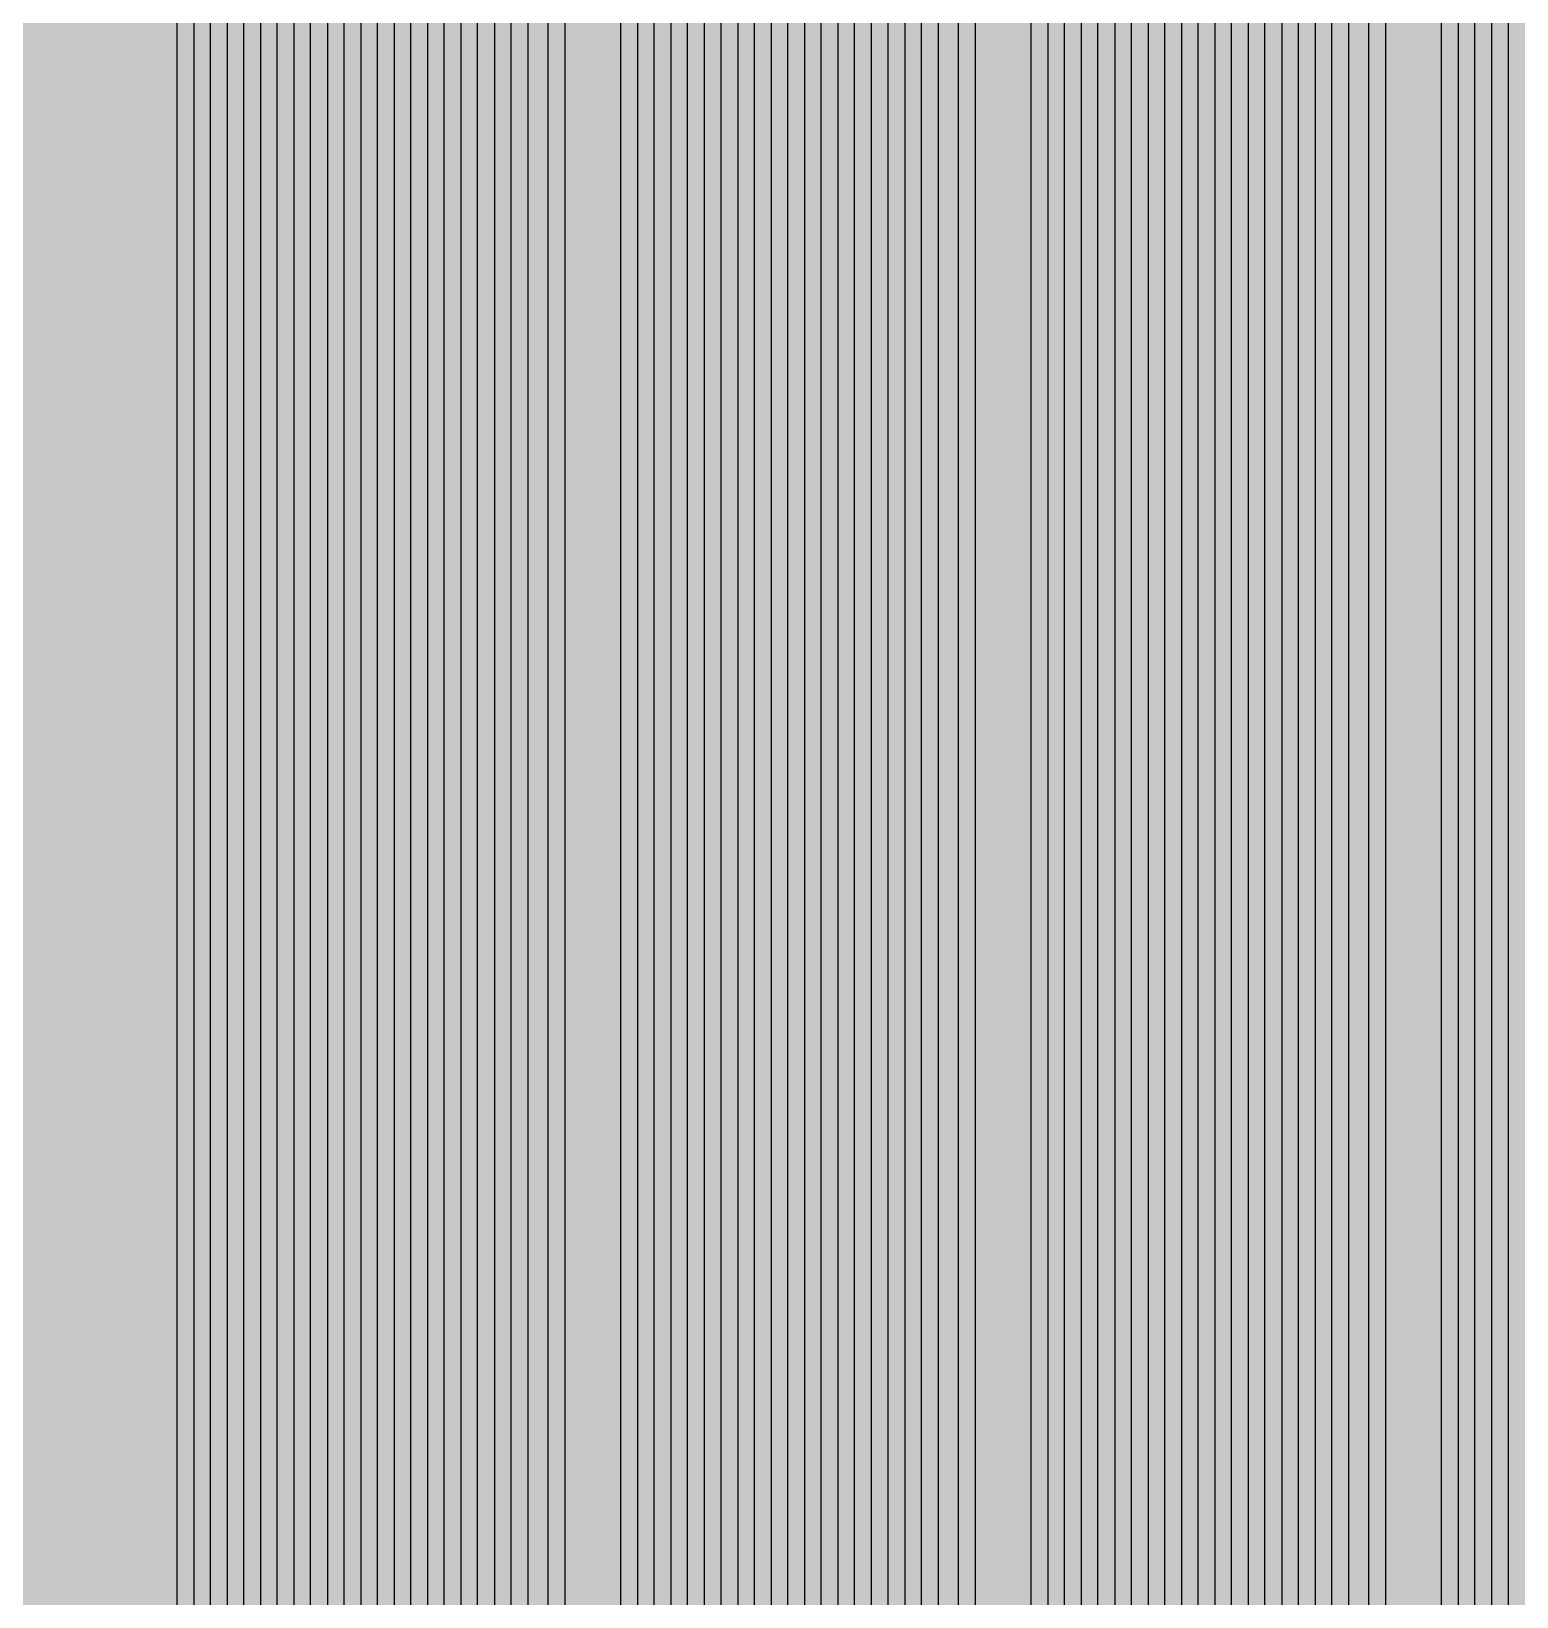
# Model space of a CAD drawing. Header units: metres. Extents: x -7220 to 10980, y -29667 to 1833.
# Drawn here: x -39.8 to 271.5, y -15556.4 to -15228.3 of the extents above; entities that cross this region are included whole.
import ezdxf

# ---------------------------------------------------------------- set-up
doc = ezdxf.new("R2010")
doc.units = ezdxf.units.M
doc.layers.add('Metal1', color=4, linetype='CONTINUOUS')
doc.layers.add('Polyimide', color=7, linetype='CONTINUOUS')

msp = doc.modelspace()

# ---------------------------------------------------------------- hatches: boundary and pattern name
at = {"layer": 'Polyimide'}
msp.add_hatch(color=7, dxfattribs=at).paths.add_polyline_path([(4099.45, -13861.55), (4142.64, -14152.77), (4214.18, -14438.35), (4313.36, -14715.55), (4439.24, -14981.69), (4590.59, -15234.21), (4765.97, -15470.68), (4963.68, -15688.82), (5181.82, -15886.53), (5418.29, -16061.91), (5670.81, -16213.26), (5936.95, -16339.14), (6214.15, -16438.32), (6499.73, -16509.85), (6790.95, -16553.05), (7085, -16567.5), (9980.38, -16567.5), (10058.79, -16571.35), (10136.45, -16582.87), (10212.6, -16601.95), (10286.52, -16628.4), (10357.49, -16661.96), (10424.83, -16702.32), (10487.89, -16749.09), (10546.06, -16801.81), (10598.78, -16859.98), (10645.55, -16923.04), (10685.91, -16990.38), (10719.48, -17061.35), (10745.93, -17135.27), (10765, -17211.43), (10776.52, -17289.08), (10780.38, -17367.5), (10780.38, -21957.3), (10741.61, -22012.91), (10705.97, -22070.59), (10673.58, -22130.14), (10644.53, -22191.39), (10618.92, -22254.16), (10596.82, -22318.25), (10578.3, -22383.46), (10563.41, -22449.6), (10552.21, -22516.46), (10544.72, -22583.84), (10540.97, -22651.53), (10540.97, -22719.32), (10544.72, -22787.01), (10552.21, -22854.38), (10563.41, -22921.24), (10578.3, -22987.38), (10596.82, -23052.6), (10618.92, -23116.68), (10644.53, -23179.45), (10673.58, -23240.71), (10705.97, -23300.26), (10741.61, -23357.93), (10780.38, -23413.54), (10780.38, -28667.5), (10776.52, -28745.91), (10765, -28823.57), (10745.93, -28899.73), (10719.48, -28973.65), (10685.91, -29044.62), (10645.55, -29111.96), (10598.78, -29175.01), (10546.06, -29233.19), (10487.89, -29285.91), (10424.83, -29332.68), (10357.49, -29373.04), (10286.52, -29406.6), (10212.6, -29433.05), (10136.45, -29452.13), (10058.79, -29463.65), (9980.38, -29467.5), (-6219.63, -29467.5), (-6298.04, -29463.65), (-6375.7, -29452.13), (-6451.85, -29433.05), (-6525.77, -29406.6), (-6596.74, -29373.04), (-6664.08, -29332.68), (-6727.14, -29285.91), (-6785.31, -29233.19), (-6838.03, -29175.01), (-6884.8, -29111.96), (-6925.16, -29044.62), (-6958.73, -28973.65), (-6985.18, -28899.73), (-7004.25, -28823.57), (-7015.77, -28745.91), (-7019.63, -28667.5), (-7019.63, -23426.32), (-6979.36, -23370.07), (-6942.33, -23311.63), (-6908.66, -23251.2), (-6878.45, -23188.96), (-6851.81, -23125.12), (-6828.81, -23059.88), (-6809.53, -22993.44), (-6794.04, -22926.02), (-6782.37, -22857.83), (-6774.57, -22789.09), (-6770.67, -22720.02), (-6770.67, -22650.84), (-6774.57, -22581.77), (-6782.37, -22513.03), (-6794.04, -22444.84), (-6809.53, -22377.42), (-6828.81, -22310.98), (-6851.81, -22245.74), (-6878.45, -22181.89), (-6908.66, -22119.66), (-6942.33, -22059.22), (-6979.36, -22000.79), (-7019.63, -21944.54), (-7019.63, -17367.5), (-7015.77, -17289.08), (-7004.25, -17211.43), (-6985.18, -17135.27), (-6958.73, -17061.35), (-6925.16, -16990.38), (-6884.8, -16923.04), (-6838.03, -16859.98), (-6785.31, -16801.81), (-6727.14, -16749.09), (-6664.08, -16702.32), (-6596.74, -16661.96), (-6525.77, -16628.4), (-6451.85, -16601.95), (-6375.7, -16582.87), (-6298.04, -16571.35), (-6219.63, -16567.5), (-3314, -16567.5), (-3019.95, -16553.05), (-2728.73, -16509.85), (-2443.15, -16438.32), (-2165.95, -16339.14), (-1899.81, -16213.26), (-1647.29, -16061.91), (-1410.82, -15886.53), (-1192.68, -15688.82), (-994.97, -15470.68), (-819.59, -15234.21), (-668.24, -14981.69), (-542.36, -14715.55), (-443.18, -14438.35), (-371.64, -14152.77), (-328.45, -13861.55), (-314, -13567.5), (-314, -13373.48), (-317.45, -13328.11), (-327.72, -13283.78), (-344.58, -13241.52), (-367.63, -13202.3), (-396.35, -13167.01), (-430.08, -13136.47), (-468.03, -13111.38), (-509.35, -13092.32), (-509.35, -13092.32), (-578.18, -13061.27), (-642.2, -13021.24), (-700.26, -12972.96), (-751.3, -12917.31), (-794.39, -12855.3), (-828.74, -12788.06), (-853.73, -12716.8), (-868.91, -12642.84), (-874, -12567.5), (-868.91, -12492.16), (-853.73, -12418.19), (-828.74, -12346.94), (-794.39, -12279.7), (-751.3, -12217.69), (-700.26, -12162.04), (-642.2, -12113.76), (-578.18, -12073.73), (-509.35, -12042.68), (-509.35, -12042.68), (-468.03, -12023.62), (-430.08, -11998.53), (-396.35, -11967.99), (-367.63, -11932.7), (-344.58, -11893.47), (-327.72, -11851.21), (-317.45, -11806.89), (-314, -11761.52), (-314, -11074.31), (-317.45, -11028.94), (-327.72, -10984.62), (-344.58, -10942.36), (-367.63, -10903.13), (-396.35, -10867.84), (-430.08, -10837.3), (-468.03, -10812.21), (-509.35, -10793.16), (-509.35, -10793.16), (-578.18, -10762.1), (-642.2, -10722.07), (-700.26, -10673.8), (-751.3, -10618.15), (-794.39, -10556.13), (-828.74, -10488.89), (-853.73, -10417.64), (-868.91, -10343.67), (-874, -10268.33), (-868.91, -10192.99), (-853.73, -10119.03), (-828.74, -10047.77), (-794.39, -9980.53), (-751.3, -9918.52), (-700.26, -9862.87), (-642.2, -9814.59), (-578.18, -9774.56), (-509.35, -9743.51), (-509.35, -9743.51), (-468.03, -9724.45), (-430.08, -9699.36), (-396.35, -9668.82), (-367.63, -9633.53), (-344.58, -9594.31), (-327.72, -9552.05), (-317.45, -9507.72), (-314, -9462.35), (-314, -8775.14), (-317.45, -8729.78), (-327.72, -8685.45), (-344.58, -8643.19), (-367.63, -8603.96), (-396.35, -8568.68), (-430.08, -8538.14), (-468.03, -8513.05), (-509.35, -8493.99), (-509.35, -8493.99), (-578.18, -8462.94), (-642.2, -8422.91), (-700.26, -8374.63), (-751.3, -8318.98), (-794.39, -8256.97), (-828.74, -8189.73), (-853.73, -8118.47), (-868.91, -8044.5), (-874, -7969.17), (-868.91, -7893.83), (-853.73, -7819.86), (-828.74, -7748.61), (-794.39, -7681.36), (-751.3, -7619.35), (-700.26, -7563.7), (-642.2, -7515.42), (-578.18, -7475.4), (-509.35, -7444.34), (-509.35, -7444.34), (-468.03, -7425.28), (-430.08, -7400.2), (-396.35, -7369.66), (-367.63, -7334.37), (-344.58, -7295.14), (-327.72, -7252.88), (-317.45, -7208.56), (-314, -7163.19), (-314, -6475.98), (-317.45, -6430.61), (-327.72, -6386.29), (-344.58, -6344.02), (-367.63, -6304.8), (-396.35, -6269.51), (-430.08, -6238.97), (-468.03, -6213.88), (-509.35, -6194.82), (-509.35, -6194.82), (-578.18, -6163.77), (-642.2, -6123.74), (-700.26, -6075.46), (-751.3, -6019.81), (-794.39, -5957.8), (-828.74, -5890.56), (-853.73, -5819.31), (-868.91, -5745.34), (-874, -5670), (-868.91, -5594.66), (-853.73, -5520.69), (-828.74, -5449.44), (-794.39, -5382.2), (-751.3, -5320.19), (-700.26, -5264.54), (-642.2, -5216.26), (-578.18, -5176.23), (-509.35, -5145.18), (-509.35, -5145.18), (-468.03, -5126.12), (-430.08, -5101.03), (-396.35, -5070.49), (-367.63, -5035.2), (-344.58, -4995.98), (-327.72, -4953.71), (-317.45, -4909.39), (-314, -4864.02), (-314, 380), (-314, 1532.5), (-269, 1532.5), (-268.78, 1525.63), (-268.1, 1518.79), (-266.98, 1512.02), (-265.42, 1505.32), (-263.43, 1498.75), (-261.01, 1492.32), (-258.17, 1486.06), (-254.93, 1480), (-251.3, 1474.17), (-247.3, 1468.58), (-242.94, 1463.27), (-238.25, 1458.25), (-233.23, 1453.56), (-227.92, 1449.2), (-222.33, 1445.2), (-216.5, 1441.57), (-210.44, 1438.33), (-204.18, 1435.49), (-197.75, 1433.07), (-191.18, 1431.08), (-184.48, 1429.52), (-177.71, 1428.4), (-170.87, 1427.72), (-164, 1427.5), (-157.13, 1427.72), (-150.29, 1428.4), (-143.52, 1429.52), (-136.82, 1431.08), (-130.25, 1433.07), (-123.82, 1435.49), (-117.56, 1438.33), (-111.5, 1441.57), (-105.67, 1445.2), (-100.08, 1449.2), (-94.77, 1453.56), (-89.75, 1458.25), (-85.06, 1463.27), (-80.7, 1468.58), (-76.7, 1474.17), (-73.07, 1480), (-69.83, 1486.06), (-66.99, 1492.32), (-64.57, 1498.75), (-62.58, 1505.32), (-61.02, 1512.02), (-59.9, 1518.79), (-59.22, 1525.63), (-59, 1532.5), (1786, 1532.5), (3835, 1532.5), (3835.21, 1539.04), (3835.86, 1545.55), (3836.92, 1552.01), (3838.41, 1558.38), (3840.31, 1564.64), (3842.61, 1570.77), (3845.31, 1576.73), (3848.4, 1582.5), (3851.85, 1588.06), (3855.66, 1593.38), (3859.82, 1598.43), (3864.29, 1603.21), (3869.07, 1607.68), (3874.12, 1611.84), (3879.44, 1615.65), (3885, 1619.1), (3890.77, 1622.19), (3896.73, 1624.89), (3902.86, 1627.19), (3909.12, 1629.09), (3915.49, 1630.58), (3921.95, 1631.64), (3928.46, 1632.29), (3935, 1632.5), (3941.54, 1632.29), (3948.05, 1631.64), (3954.51, 1630.58), (3960.88, 1629.09), (3967.14, 1627.19), (3973.27, 1624.89), (3979.23, 1622.19), (3985, 1619.1), (3990.56, 1615.65), (3995.88, 1611.84), (4000.93, 1607.68), (4005.71, 1603.21), (4010.18, 1598.43), (4014.34, 1593.38), (4018.15, 1588.06), (4021.6, 1582.5), (4024.69, 1576.73), (4027.39, 1570.77), (4029.69, 1564.64), (4031.59, 1558.38), (4033.08, 1552.01), (4034.14, 1545.55), (4034.79, 1539.04), (4035, 1532.5), (4085, 1532.5), (4085, 380), (4085, 330), (4085, -4864.02), (4088.45, -4909.39), (4098.72, -4953.71), (4115.58, -4995.98), (4138.63, -5035.2), (4167.35, -5070.49), (4201.08, -5101.03), (4239.03, -5126.12), (4280.35, -5145.18), (4280.35, -5145.18), (4349.18, -5176.23), (4413.2, -5216.26), (4471.26, -5264.54), (4522.3, -5320.19), (4565.39, -5382.2), (4599.74, -5449.44), (4624.73, -5520.69), (4639.91, -5594.66), (4645, -5670), (4639.91, -5745.34), (4624.73, -5819.31), (4599.74, -5890.56), (4565.39, -5957.8), (4522.3, -6019.81), (4471.26, -6075.46), (4413.2, -6123.74), (4349.18, -6163.77), (4280.35, -6194.82), (4239.03, -6213.88), (4201.08, -6238.97), (4167.35, -6269.51), (4138.63, -6304.8), (4115.58, -6344.02), (4098.72, -6386.29), (4088.45, -6430.61), (4085, -6475.98), (4085, -13567.5), (4099.45, -13861.55)])

# ---------------------------------------------------------------- linework, layer by layer
at = {"layer": 'Metal1'}
for points in [[(-9.25, -15575.7), (-9.25, -15552.84), (-9.25, -15529.98), (-9.25, -15507.13), (-9.25, -15484.27), (-9.25, -15461.41), (-9.25, -15438.56), (-9.25, -15415.7), (-9.25, -15392.84), (-9.25, -15369.99), (-9.25, -15347.13), (-9.25, -15324.27), (-9.25, -15301.42), (-9.25, -15278.56), (-9.25, -15255.7), (-9.25, -15232.85), (-9.25, -15209.99)], [(-5.75, -15209.99), (-5.75, -15232.85), (-5.75, -15255.7), (-5.75, -15278.56), (-5.75, -15301.42), (-5.75, -15324.27), (-5.75, -15347.13), (-5.75, -15369.99), (-5.75, -15392.84), (-5.75, -15415.7), (-5.75, -15438.56), (-5.75, -15461.41), (-5.75, -15484.27), (-5.75, -15507.13), (-5.75, -15529.98), (-5.75, -15552.84), (-5.75, -15575.7)], [(-2.25, -15575.7), (-2.25, -15552.84), (-2.25, -15529.98), (-2.25, -15507.13), (-2.25, -15484.27), (-2.25, -15461.41), (-2.25, -15438.56), (-2.25, -15415.7), (-2.25, -15392.84), (-2.25, -15369.99), (-2.25, -15347.13), (-2.25, -15324.27), (-2.25, -15301.42), (-2.25, -15278.56), (-2.25, -15255.7), (-2.25, -15232.85), (-2.25, -15209.99)], [(1.25, -15209.99), (1.25, -15232.85), (1.25, -15255.7), (1.25, -15278.56), (1.25, -15301.42), (1.25, -15324.27), (1.25, -15347.13), (1.25, -15369.99), (1.25, -15392.84), (1.25, -15415.7), (1.25, -15438.56), (1.25, -15461.41), (1.25, -15484.27), (1.25, -15507.13), (1.25, -15529.98), (1.25, -15552.84), (1.25, -15575.7)], [(4.75, -15575.7), (4.75, -15552.84), (4.75, -15529.98), (4.75, -15507.13), (4.75, -15484.27), (4.75, -15461.41), (4.75, -15438.56), (4.75, -15415.7), (4.75, -15392.84), (4.75, -15369.99), (4.75, -15347.13), (4.75, -15324.27), (4.75, -15301.42), (4.75, -15278.56), (4.75, -15255.7), (4.75, -15232.85), (4.75, -15209.99)], [(8.25, -15209.99), (8.25, -15232.85), (8.25, -15255.7), (8.25, -15278.56), (8.25, -15301.42), (8.25, -15324.27), (8.25, -15347.13), (8.25, -15369.99), (8.25, -15392.84), (8.25, -15415.7), (8.25, -15438.56), (8.25, -15461.41), (8.25, -15484.27), (8.25, -15507.13), (8.25, -15529.98), (8.25, -15552.84), (8.25, -15575.7)], [(11.75, -15575.7), (11.75, -15552.84), (11.75, -15529.98), (11.75, -15507.13), (11.75, -15484.27), (11.75, -15461.41), (11.75, -15438.56), (11.75, -15415.7), (11.75, -15392.84), (11.75, -15369.99), (11.75, -15347.13), (11.75, -15324.27), (11.75, -15301.42), (11.75, -15278.56), (11.75, -15255.7), (11.75, -15232.85), (11.75, -15209.99)], [(15.25, -15209.99), (15.25, -15232.85), (15.25, -15255.7), (15.25, -15278.56), (15.25, -15301.42), (15.25, -15324.27), (15.25, -15347.13), (15.25, -15369.99), (15.25, -15392.84), (15.25, -15415.7), (15.25, -15438.56), (15.25, -15461.41), (15.25, -15484.27), (15.25, -15507.13), (15.25, -15529.98), (15.25, -15552.84), (15.25, -15575.7)], [(18.75, -15575.7), (18.75, -15552.84), (18.75, -15529.98), (18.75, -15507.13), (18.75, -15484.27), (18.75, -15461.41), (18.75, -15438.56), (18.75, -15415.7), (18.75, -15392.84), (18.75, -15369.99), (18.75, -15347.13), (18.75, -15324.27), (18.75, -15301.42), (18.75, -15278.56), (18.75, -15255.7), (18.75, -15232.85), (18.75, -15209.99)], [(22.25, -15209.99), (22.25, -15232.85), (22.25, -15255.7), (22.25, -15278.56), (22.25, -15301.42), (22.25, -15324.27), (22.25, -15347.13), (22.25, -15369.99), (22.25, -15392.84), (22.25, -15415.7), (22.25, -15438.56), (22.25, -15461.41), (22.25, -15484.27), (22.25, -15507.13), (22.25, -15529.98), (22.25, -15552.84), (22.25, -15575.7)], [(25.75, -15575.7), (25.75, -15552.84), (25.75, -15529.98), (25.75, -15507.13), (25.75, -15484.27), (25.75, -15461.41), (25.75, -15438.56), (25.75, -15415.7), (25.75, -15392.84), (25.75, -15369.99), (25.75, -15347.13), (25.75, -15324.27), (25.75, -15301.42), (25.75, -15278.56), (25.75, -15255.7), (25.75, -15232.85), (25.75, -15209.99)], [(29.25, -15209.99), (29.25, -15232.85), (29.25, -15255.7), (29.25, -15278.56), (29.25, -15301.42), (29.25, -15324.27), (29.25, -15347.13), (29.25, -15369.99), (29.25, -15392.84), (29.25, -15415.7), (29.25, -15438.56), (29.25, -15461.41), (29.25, -15484.27), (29.25, -15507.13), (29.25, -15529.98), (29.25, -15552.84), (29.25, -15575.7)], [(32.75, -15575.7), (32.75, -15552.84), (32.75, -15529.98), (32.75, -15507.13), (32.75, -15484.27), (32.75, -15461.41), (32.75, -15438.56), (32.75, -15415.7), (32.75, -15392.84), (32.75, -15369.99), (32.75, -15347.13), (32.75, -15324.27), (32.75, -15301.42), (32.75, -15278.56), (32.75, -15255.7), (32.75, -15232.85), (32.75, -15209.99)], [(36.25, -15209.99), (36.25, -15232.85), (36.25, -15255.7), (36.25, -15278.56), (36.25, -15301.42), (36.25, -15324.27), (36.25, -15347.13), (36.25, -15369.99), (36.25, -15392.84), (36.25, -15415.7), (36.25, -15438.56), (36.25, -15461.41), (36.25, -15484.27), (36.25, -15507.13), (36.25, -15529.98), (36.25, -15552.84), (36.25, -15575.7)], [(39.75, -15575.7), (39.75, -15552.84), (39.75, -15529.98), (39.75, -15507.13), (39.75, -15484.27), (39.75, -15461.41), (39.75, -15438.56), (39.75, -15415.7), (39.75, -15392.84), (39.75, -15369.99), (39.75, -15347.13), (39.75, -15324.27), (39.75, -15301.42), (39.75, -15278.56), (39.75, -15255.7), (39.75, -15232.85), (39.75, -15209.99)], [(43.25, -15209.99), (43.25, -15232.85), (43.25, -15255.7), (43.25, -15278.56), (43.25, -15301.42), (43.25, -15324.27), (43.25, -15347.13), (43.25, -15369.99), (43.25, -15392.84), (43.25, -15415.7), (43.25, -15438.56), (43.25, -15461.41), (43.25, -15484.27), (43.25, -15507.13), (43.25, -15529.98), (43.25, -15552.84), (43.25, -15575.7)], [(46.75, -15575.7), (46.75, -15552.84), (46.75, -15529.98), (46.75, -15507.13), (46.75, -15484.27), (46.75, -15461.41), (46.75, -15438.56), (46.75, -15415.7), (46.75, -15392.84), (46.75, -15369.99), (46.75, -15347.13), (46.75, -15324.27), (46.75, -15301.42), (46.75, -15278.56), (46.75, -15255.7), (46.75, -15232.85), (46.75, -15209.99)], [(50.25, -15209.99), (50.25, -15232.85), (50.25, -15255.7), (50.25, -15278.56), (50.25, -15301.42), (50.25, -15324.27), (50.25, -15347.13), (50.25, -15369.99), (50.25, -15392.84), (50.25, -15415.7), (50.25, -15438.56), (50.25, -15461.41), (50.25, -15484.27), (50.25, -15507.13), (50.25, -15529.98), (50.25, -15552.84), (50.25, -15575.7)], [(53.75, -15575.7), (53.75, -15552.84), (53.75, -15529.98), (53.75, -15507.13), (53.75, -15484.27), (53.75, -15461.41), (53.75, -15438.56), (53.75, -15415.7), (53.75, -15392.84), (53.75, -15369.99), (53.75, -15347.13), (53.75, -15324.27), (53.75, -15301.42), (53.75, -15278.56), (53.75, -15255.7), (53.75, -15232.85), (53.75, -15209.99)], [(57.25, -15209.99), (57.25, -15232.85), (57.25, -15255.7), (57.25, -15278.56), (57.25, -15301.42), (57.25, -15324.27), (57.25, -15347.13), (57.25, -15369.99), (57.25, -15392.84), (57.25, -15415.7), (57.25, -15438.56), (57.25, -15461.41), (57.25, -15484.27), (57.25, -15507.13), (57.25, -15529.98), (57.25, -15552.84), (57.25, -15575.7)], [(60.75, -15575.7), (60.75, -15552.84), (60.75, -15529.98), (60.75, -15507.13), (60.75, -15484.27), (60.75, -15461.41), (60.75, -15438.56), (60.75, -15415.7), (60.75, -15392.84), (60.75, -15369.99), (60.75, -15347.13), (60.75, -15324.27), (60.75, -15301.42), (60.75, -15278.56), (60.75, -15255.7), (60.75, -15232.85), (60.75, -15209.99)], [(64.25, -15209.99), (64.25, -15232.85), (64.25, -15255.7), (64.25, -15278.56), (64.25, -15301.42), (64.25, -15324.27), (64.25, -15347.13), (64.25, -15369.99), (64.25, -15392.84), (64.25, -15415.7), (64.25, -15438.56), (64.25, -15461.41), (64.25, -15484.27), (64.25, -15507.13), (64.25, -15529.98), (64.25, -15552.84), (64.25, -15575.7)], [(68.5, -15575.7), (68.5, -15552.84), (68.5, -15529.98), (68.5, -15507.13), (68.5, -15484.27), (68.5, -15461.41), (68.5, -15438.56), (68.5, -15415.7), (68.5, -15392.84), (68.5, -15369.99), (68.5, -15347.13), (68.5, -15324.27), (68.5, -15301.42), (68.5, -15278.56), (68.5, -15255.7), (68.5, -15232.85), (68.5, -15209.99)], [(72, -15209.99), (72, -15232.85), (72, -15255.7), (72, -15278.56), (72, -15301.42), (72, -15324.27), (72, -15347.13), (72, -15369.99), (72, -15392.84), (72, -15415.7), (72, -15438.56), (72, -15461.41), (72, -15484.27), (72, -15507.13), (72, -15529.98), (72, -15552.84), (72, -15575.7)], [(83.75, -15575.7), (83.75, -15552.84), (83.75, -15529.98), (83.75, -15507.13), (83.75, -15484.27), (83.75, -15461.41), (83.75, -15438.56), (83.75, -15415.7), (83.75, -15392.84), (83.75, -15369.99), (83.75, -15347.13), (83.75, -15324.27), (83.75, -15301.42), (83.75, -15278.56), (83.75, -15255.7), (83.75, -15232.85), (83.75, -15209.99)], [(87.25, -15209.99), (87.25, -15232.85), (87.25, -15255.7), (87.25, -15278.56), (87.25, -15301.42), (87.25, -15324.27), (87.25, -15347.13), (87.25, -15369.99), (87.25, -15392.84), (87.25, -15415.7), (87.25, -15438.56), (87.25, -15461.41), (87.25, -15484.27), (87.25, -15507.13), (87.25, -15529.98), (87.25, -15552.84), (87.25, -15575.7)], [(90.75, -15575.7), (90.75, -15552.84), (90.75, -15529.98), (90.75, -15507.13), (90.75, -15484.27), (90.75, -15461.41), (90.75, -15438.56), (90.75, -15415.7), (90.75, -15392.84), (90.75, -15369.99), (90.75, -15347.13), (90.75, -15324.27), (90.75, -15301.42), (90.75, -15278.56), (90.75, -15255.7), (90.75, -15232.85), (90.75, -15209.99)], [(94.25, -15209.99), (94.25, -15232.85), (94.25, -15255.7), (94.25, -15278.56), (94.25, -15301.42), (94.25, -15324.27), (94.25, -15347.13), (94.25, -15369.99), (94.25, -15392.84), (94.25, -15415.7), (94.25, -15438.56), (94.25, -15461.41), (94.25, -15484.27), (94.25, -15507.13), (94.25, -15529.98), (94.25, -15552.84), (94.25, -15575.7)], [(97.75, -15575.7), (97.75, -15552.84), (97.75, -15529.98), (97.75, -15507.13), (97.75, -15484.27), (97.75, -15461.41), (97.75, -15438.56), (97.75, -15415.7), (97.75, -15392.84), (97.75, -15369.99), (97.75, -15347.13), (97.75, -15324.27), (97.75, -15301.42), (97.75, -15278.56), (97.75, -15255.7), (97.75, -15232.85), (97.75, -15209.99)], [(101.25, -15209.99), (101.25, -15232.85), (101.25, -15255.7), (101.25, -15278.56), (101.25, -15301.42), (101.25, -15324.27), (101.25, -15347.13), (101.25, -15369.99), (101.25, -15392.84), (101.25, -15415.7), (101.25, -15438.56), (101.25, -15461.41), (101.25, -15484.27), (101.25, -15507.13), (101.25, -15529.98), (101.25, -15552.84), (101.25, -15575.7)], [(104.75, -15575.7), (104.75, -15552.84), (104.75, -15529.98), (104.75, -15507.13), (104.75, -15484.27), (104.75, -15461.41), (104.75, -15438.56), (104.75, -15415.7), (104.75, -15392.84), (104.75, -15369.99), (104.75, -15347.13), (104.75, -15324.27), (104.75, -15301.42), (104.75, -15278.56), (104.75, -15255.7), (104.75, -15232.85), (104.75, -15209.99)], [(108.25, -15209.99), (108.25, -15232.85), (108.25, -15255.7), (108.25, -15278.56), (108.25, -15301.42), (108.25, -15324.27), (108.25, -15347.13), (108.25, -15369.99), (108.25, -15392.84), (108.25, -15415.7), (108.25, -15438.56), (108.25, -15461.41), (108.25, -15484.27), (108.25, -15507.13), (108.25, -15529.98), (108.25, -15552.84), (108.25, -15575.7)], [(111.75, -15575.7), (111.75, -15552.84), (111.75, -15529.98), (111.75, -15507.13), (111.75, -15484.27), (111.75, -15461.41), (111.75, -15438.56), (111.75, -15415.7), (111.75, -15392.84), (111.75, -15369.99), (111.75, -15347.13), (111.75, -15324.27), (111.75, -15301.42), (111.75, -15278.56), (111.75, -15255.7), (111.75, -15232.85), (111.75, -15209.99)], [(115.25, -15209.99), (115.25, -15232.85), (115.25, -15255.7), (115.25, -15278.56), (115.25, -15301.42), (115.25, -15324.27), (115.25, -15347.13), (115.25, -15369.99), (115.25, -15392.84), (115.25, -15415.7), (115.25, -15438.56), (115.25, -15461.41), (115.25, -15484.27), (115.25, -15507.13), (115.25, -15529.98), (115.25, -15552.84), (115.25, -15575.7)], [(118.75, -15575.7), (118.75, -15552.84), (118.75, -15529.98), (118.75, -15507.13), (118.75, -15484.27), (118.75, -15461.41), (118.75, -15438.56), (118.75, -15415.7), (118.75, -15392.84), (118.75, -15369.99), (118.75, -15347.13), (118.75, -15324.27), (118.75, -15301.42), (118.75, -15278.56), (118.75, -15255.7), (118.75, -15232.85), (118.75, -15209.99)], [(122.25, -15209.99), (122.25, -15232.85), (122.25, -15255.7), (122.25, -15278.56), (122.25, -15301.42), (122.25, -15324.27), (122.25, -15347.13), (122.25, -15369.99), (122.25, -15392.84), (122.25, -15415.7), (122.25, -15438.56), (122.25, -15461.41), (122.25, -15484.27), (122.25, -15507.13), (122.25, -15529.98), (122.25, -15552.84), (122.25, -15575.7)], [(125.75, -15575.7), (125.75, -15552.84), (125.75, -15529.98), (125.75, -15507.13), (125.75, -15484.27), (125.75, -15461.41), (125.75, -15438.56), (125.75, -15415.7), (125.75, -15392.84), (125.75, -15369.99), (125.75, -15347.13), (125.75, -15324.27), (125.75, -15301.42), (125.75, -15278.56), (125.75, -15255.7), (125.75, -15232.85), (125.75, -15209.99)], [(129.25, -15209.99), (129.25, -15232.85), (129.25, -15255.7), (129.25, -15278.56), (129.25, -15301.42), (129.25, -15324.27), (129.25, -15347.13), (129.25, -15369.99), (129.25, -15392.84), (129.25, -15415.7), (129.25, -15438.56), (129.25, -15461.41), (129.25, -15484.27), (129.25, -15507.13), (129.25, -15529.98), (129.25, -15552.84), (129.25, -15575.7)], [(132.75, -15575.7), (132.75, -15552.84), (132.75, -15529.98), (132.75, -15507.13), (132.75, -15484.27), (132.75, -15461.41), (132.75, -15438.56), (132.75, -15415.7), (132.75, -15392.84), (132.75, -15369.99), (132.75, -15347.13), (132.75, -15324.27), (132.75, -15301.42), (132.75, -15278.56), (132.75, -15255.7), (132.75, -15232.85), (132.75, -15209.99)], [(136.25, -15209.99), (136.25, -15232.85), (136.25, -15255.7), (136.25, -15278.56), (136.25, -15301.42), (136.25, -15324.27), (136.25, -15347.13), (136.25, -15369.99), (136.25, -15392.84), (136.25, -15415.7), (136.25, -15438.56), (136.25, -15461.41), (136.25, -15484.27), (136.25, -15507.13), (136.25, -15529.98), (136.25, -15552.84), (136.25, -15575.7)], [(139.75, -15575.7), (139.75, -15552.84), (139.75, -15529.98), (139.75, -15507.13), (139.75, -15484.27), (139.75, -15461.41), (139.75, -15438.56), (139.75, -15415.7), (139.75, -15392.84), (139.75, -15369.99), (139.75, -15347.13), (139.75, -15324.27), (139.75, -15301.42), (139.75, -15278.56), (139.75, -15255.7), (139.75, -15232.85), (139.75, -15209.99)], [(143.25, -15209.99), (143.25, -15232.85), (143.25, -15255.7), (143.25, -15278.56), (143.25, -15301.42), (143.25, -15324.27), (143.25, -15347.13), (143.25, -15369.99), (143.25, -15392.84), (143.25, -15415.7), (143.25, -15438.56), (143.25, -15461.41), (143.25, -15484.27), (143.25, -15507.13), (143.25, -15529.98), (143.25, -15552.84), (143.25, -15575.7)], [(146.75, -15575.7), (146.75, -15552.84), (146.75, -15529.98), (146.75, -15507.13), (146.75, -15484.27), (146.75, -15461.41), (146.75, -15438.56), (146.75, -15415.7), (146.75, -15392.84), (146.75, -15369.99), (146.75, -15347.13), (146.75, -15324.27), (146.75, -15301.42), (146.75, -15278.56), (146.75, -15255.7), (146.75, -15232.85), (146.75, -15209.99)], [(150.25, -15209.99), (150.25, -15232.85), (150.25, -15255.7), (150.25, -15278.56), (150.25, -15301.42), (150.25, -15324.27), (150.25, -15347.13), (150.25, -15369.99), (150.25, -15392.84), (150.25, -15415.7), (150.25, -15438.56), (150.25, -15461.41), (150.25, -15484.27), (150.25, -15507.13), (150.25, -15529.98), (150.25, -15552.84), (150.25, -15575.7)], [(154.5, -15575.7), (154.5, -15552.84), (154.5, -15529.98), (154.5, -15507.13), (154.5, -15484.27), (154.5, -15461.41), (154.5, -15438.56), (154.5, -15415.7), (154.5, -15392.84), (154.5, -15369.99), (154.5, -15347.13), (154.5, -15324.27), (154.5, -15301.42), (154.5, -15278.56), (154.5, -15255.7), (154.5, -15232.85), (154.5, -15209.99)], [(158, -15209.99), (158, -15232.85), (158, -15255.7), (158, -15278.56), (158, -15301.42), (158, -15324.27), (158, -15347.13), (158, -15369.99), (158, -15392.84), (158, -15415.7), (158, -15438.56), (158, -15461.41), (158, -15484.27), (158, -15507.13), (158, -15529.98), (158, -15552.84), (158, -15575.7)], [(169.75, -15575.7), (169.75, -15552.84), (169.75, -15529.98), (169.75, -15507.13), (169.75, -15484.27), (169.75, -15461.41), (169.75, -15438.56), (169.75, -15415.7), (169.75, -15392.84), (169.75, -15369.99), (169.75, -15347.13), (169.75, -15324.27), (169.75, -15301.42), (169.75, -15278.56), (169.75, -15255.7), (169.75, -15232.85), (169.75, -15209.99)], [(173.25, -15209.99), (173.25, -15232.85), (173.25, -15255.7), (173.25, -15278.56), (173.25, -15301.42), (173.25, -15324.27), (173.25, -15347.13), (173.25, -15369.99), (173.25, -15392.84), (173.25, -15415.7), (173.25, -15438.56), (173.25, -15461.41), (173.25, -15484.27), (173.25, -15507.13), (173.25, -15529.98), (173.25, -15552.84), (173.25, -15575.7)], [(176.75, -15575.7), (176.75, -15552.84), (176.75, -15529.98), (176.75, -15507.13), (176.75, -15484.27), (176.75, -15461.41), (176.75, -15438.56), (176.75, -15415.7), (176.75, -15392.84), (176.75, -15369.99), (176.75, -15347.13), (176.75, -15324.27), (176.75, -15301.42), (176.75, -15278.56), (176.75, -15255.7), (176.75, -15232.85), (176.75, -15209.99)], [(180.25, -15209.99), (180.25, -15232.85), (180.25, -15255.7), (180.25, -15278.56), (180.25, -15301.42), (180.25, -15324.27), (180.25, -15347.13), (180.25, -15369.99), (180.25, -15392.84), (180.25, -15415.7), (180.25, -15438.56), (180.25, -15461.41), (180.25, -15484.27), (180.25, -15507.13), (180.25, -15529.98), (180.25, -15552.84), (180.25, -15575.7)], [(183.75, -15575.7), (183.75, -15552.84), (183.75, -15529.98), (183.75, -15507.13), (183.75, -15484.27), (183.75, -15461.41), (183.75, -15438.56), (183.75, -15415.7), (183.75, -15392.84), (183.75, -15369.99), (183.75, -15347.13), (183.75, -15324.27), (183.75, -15301.42), (183.75, -15278.56), (183.75, -15255.7), (183.75, -15232.85), (183.75, -15209.99)], [(187.25, -15209.99), (187.25, -15232.85), (187.25, -15255.7), (187.25, -15278.56), (187.25, -15301.42), (187.25, -15324.27), (187.25, -15347.13), (187.25, -15369.99), (187.25, -15392.84), (187.25, -15415.7), (187.25, -15438.56), (187.25, -15461.41), (187.25, -15484.27), (187.25, -15507.13), (187.25, -15529.98), (187.25, -15552.84), (187.25, -15575.7)], [(190.75, -15575.7), (190.75, -15552.84), (190.75, -15529.98), (190.75, -15507.13), (190.75, -15484.27), (190.75, -15461.41), (190.75, -15438.56), (190.75, -15415.7), (190.75, -15392.84), (190.75, -15369.99), (190.75, -15347.13), (190.75, -15324.27), (190.75, -15301.42), (190.75, -15278.56), (190.75, -15255.7), (190.75, -15232.85), (190.75, -15209.99)], [(194.25, -15209.99), (194.25, -15232.85), (194.25, -15255.7), (194.25, -15278.56), (194.25, -15301.42), (194.25, -15324.27), (194.25, -15347.13), (194.25, -15369.99), (194.25, -15392.84), (194.25, -15415.7), (194.25, -15438.56), (194.25, -15461.41), (194.25, -15484.27), (194.25, -15507.13), (194.25, -15529.98), (194.25, -15552.84), (194.25, -15575.7)], [(197.75, -15575.7), (197.75, -15552.84), (197.75, -15529.98), (197.75, -15507.13), (197.75, -15484.27), (197.75, -15461.41), (197.75, -15438.56), (197.75, -15415.7), (197.75, -15392.84), (197.75, -15369.99), (197.75, -15347.13), (197.75, -15324.27), (197.75, -15301.42), (197.75, -15278.56), (197.75, -15255.7), (197.75, -15232.85), (197.75, -15209.99)], [(201.25, -15209.99), (201.25, -15232.85), (201.25, -15255.7), (201.25, -15278.56), (201.25, -15301.42), (201.25, -15324.27), (201.25, -15347.13), (201.25, -15369.99), (201.25, -15392.84), (201.25, -15415.7), (201.25, -15438.56), (201.25, -15461.41), (201.25, -15484.27), (201.25, -15507.13), (201.25, -15529.98), (201.25, -15552.84), (201.25, -15575.7)], [(204.75, -15575.7), (204.75, -15552.84), (204.75, -15529.98), (204.75, -15507.13), (204.75, -15484.27), (204.75, -15461.41), (204.75, -15438.56), (204.75, -15415.7), (204.75, -15392.84), (204.75, -15369.99), (204.75, -15347.13), (204.75, -15324.27), (204.75, -15301.42), (204.75, -15278.56), (204.75, -15255.7), (204.75, -15232.85), (204.75, -15209.99)], [(208.25, -15209.99), (208.25, -15232.85), (208.25, -15255.7), (208.25, -15278.56), (208.25, -15301.42), (208.25, -15324.27), (208.25, -15347.13), (208.25, -15369.99), (208.25, -15392.84), (208.25, -15415.7), (208.25, -15438.56), (208.25, -15461.41), (208.25, -15484.27), (208.25, -15507.13), (208.25, -15529.98), (208.25, -15552.84), (208.25, -15575.7)], [(211.75, -15575.7), (211.75, -15552.84), (211.75, -15529.98), (211.75, -15507.13), (211.75, -15484.27), (211.75, -15461.41), (211.75, -15438.56), (211.75, -15415.7), (211.75, -15392.84), (211.75, -15369.99), (211.75, -15347.13), (211.75, -15324.27), (211.75, -15301.42), (211.75, -15278.56), (211.75, -15255.7), (211.75, -15232.85), (211.75, -15209.99)], [(215.25, -15209.99), (215.25, -15232.85), (215.25, -15255.7), (215.25, -15278.56), (215.25, -15301.42), (215.25, -15324.27), (215.25, -15347.13), (215.25, -15369.99), (215.25, -15392.84), (215.25, -15415.7), (215.25, -15438.56), (215.25, -15461.41), (215.25, -15484.27), (215.25, -15507.13), (215.25, -15529.98), (215.25, -15552.84), (215.25, -15575.7)], [(218.75, -15575.7), (218.75, -15552.84), (218.75, -15529.98), (218.75, -15507.13), (218.75, -15484.27), (218.75, -15461.41), (218.75, -15438.56), (218.75, -15415.7), (218.75, -15392.84), (218.75, -15369.99), (218.75, -15347.13), (218.75, -15324.27), (218.75, -15301.42), (218.75, -15278.56), (218.75, -15255.7), (218.75, -15232.85), (218.75, -15209.99)], [(222.25, -15209.99), (222.25, -15232.85), (222.25, -15255.7), (222.25, -15278.56), (222.25, -15301.42), (222.25, -15324.27), (222.25, -15347.13), (222.25, -15369.99), (222.25, -15392.84), (222.25, -15415.7), (222.25, -15438.56), (222.25, -15461.41), (222.25, -15484.27), (222.25, -15507.13), (222.25, -15529.98), (222.25, -15552.84), (222.25, -15575.7)], [(225.75, -15575.7), (225.75, -15552.84), (225.75, -15529.98), (225.75, -15507.13), (225.75, -15484.27), (225.75, -15461.41), (225.75, -15438.56), (225.75, -15415.7), (225.75, -15392.84), (225.75, -15369.99), (225.75, -15347.13), (225.75, -15324.27), (225.75, -15301.42), (225.75, -15278.56), (225.75, -15255.7), (225.75, -15232.85), (225.75, -15209.99)], [(229.25, -15209.99), (229.25, -15232.85), (229.25, -15255.7), (229.25, -15278.56), (229.25, -15301.42), (229.25, -15324.27), (229.25, -15347.13), (229.25, -15369.99), (229.25, -15392.84), (229.25, -15415.7), (229.25, -15438.56), (229.25, -15461.41), (229.25, -15484.27), (229.25, -15507.13), (229.25, -15529.98), (229.25, -15552.84), (229.25, -15575.7)], [(232.75, -15575.7), (232.75, -15552.84), (232.75, -15529.98), (232.75, -15507.13), (232.75, -15484.27), (232.75, -15461.41), (232.75, -15438.56), (232.75, -15415.7), (232.75, -15392.84), (232.75, -15369.99), (232.75, -15347.13), (232.75, -15324.27), (232.75, -15301.42), (232.75, -15278.56), (232.75, -15255.7), (232.75, -15232.85), (232.75, -15209.99)], [(236.25, -15209.99), (236.25, -15232.85), (236.25, -15255.7), (236.25, -15278.56), (236.25, -15301.42), (236.25, -15324.27), (236.25, -15347.13), (236.25, -15369.99), (236.25, -15392.84), (236.25, -15415.7), (236.25, -15438.56), (236.25, -15461.41), (236.25, -15484.27), (236.25, -15507.13), (236.25, -15529.98), (236.25, -15552.84), (236.25, -15575.7)], [(240.5, -15575.7), (240.5, -15552.84), (240.5, -15529.98), (240.5, -15507.13), (240.5, -15484.27), (240.5, -15461.41), (240.5, -15438.56), (240.5, -15415.7), (240.5, -15392.84), (240.5, -15369.99), (240.5, -15347.13), (240.5, -15324.27), (240.5, -15301.42), (240.5, -15278.56), (240.5, -15255.7), (240.5, -15232.85), (240.5, -15209.99)], [(244, -15209.99), (244, -15232.85), (244, -15255.7), (244, -15278.56), (244, -15301.42), (244, -15324.27), (244, -15347.13), (244, -15369.99), (244, -15392.84), (244, -15415.7), (244, -15438.56), (244, -15461.41), (244, -15484.27), (244, -15507.13), (244, -15529.98), (244, -15552.84), (244, -15575.7)], [(255.75, -15575.7), (255.75, -15552.84), (255.75, -15529.98), (255.75, -15507.13), (255.75, -15484.27), (255.75, -15461.41), (255.75, -15438.56), (255.75, -15415.7), (255.75, -15392.84), (255.75, -15369.99), (255.75, -15347.13), (255.75, -15324.27), (255.75, -15301.42), (255.75, -15278.56), (255.75, -15255.7), (255.75, -15232.85), (255.75, -15209.99)], [(259.25, -15209.99), (259.25, -15232.85), (259.25, -15255.7), (259.25, -15278.56), (259.25, -15301.42), (259.25, -15324.27), (259.25, -15347.13), (259.25, -15369.99), (259.25, -15392.84), (259.25, -15415.7), (259.25, -15438.56), (259.25, -15461.41), (259.25, -15484.27), (259.25, -15507.13), (259.25, -15529.98), (259.25, -15552.84), (259.25, -15575.7)], [(262.75, -15575.7), (262.75, -15552.84), (262.75, -15529.98), (262.75, -15507.13), (262.75, -15484.27), (262.75, -15461.41), (262.75, -15438.56), (262.75, -15415.7), (262.75, -15392.84), (262.75, -15369.99), (262.75, -15347.13), (262.75, -15324.27), (262.75, -15301.42), (262.75, -15278.56), (262.75, -15255.7), (262.75, -15232.85), (262.75, -15209.99)], [(266.25, -15209.99), (266.25, -15232.85), (266.25, -15255.7), (266.25, -15278.56), (266.25, -15301.42), (266.25, -15324.27), (266.25, -15347.13), (266.25, -15369.99), (266.25, -15392.84), (266.25, -15415.7), (266.25, -15438.56), (266.25, -15461.41), (266.25, -15484.27), (266.25, -15507.13), (266.25, -15529.98), (266.25, -15552.84), (266.25, -15575.7)], [(269.75, -15575.7), (269.75, -15552.84), (269.75, -15529.98), (269.75, -15507.13), (269.75, -15484.27), (269.75, -15461.41), (269.75, -15438.56), (269.75, -15415.7), (269.75, -15392.84), (269.75, -15369.99), (269.75, -15347.13), (269.75, -15324.27), (269.75, -15301.42), (269.75, -15278.56), (269.75, -15255.7), (269.75, -15232.85), (269.75, -15209.99)]]:
    msp.add_lwpolyline(points, dxfattribs=at)

doc.saveas('drawing.dxf')
